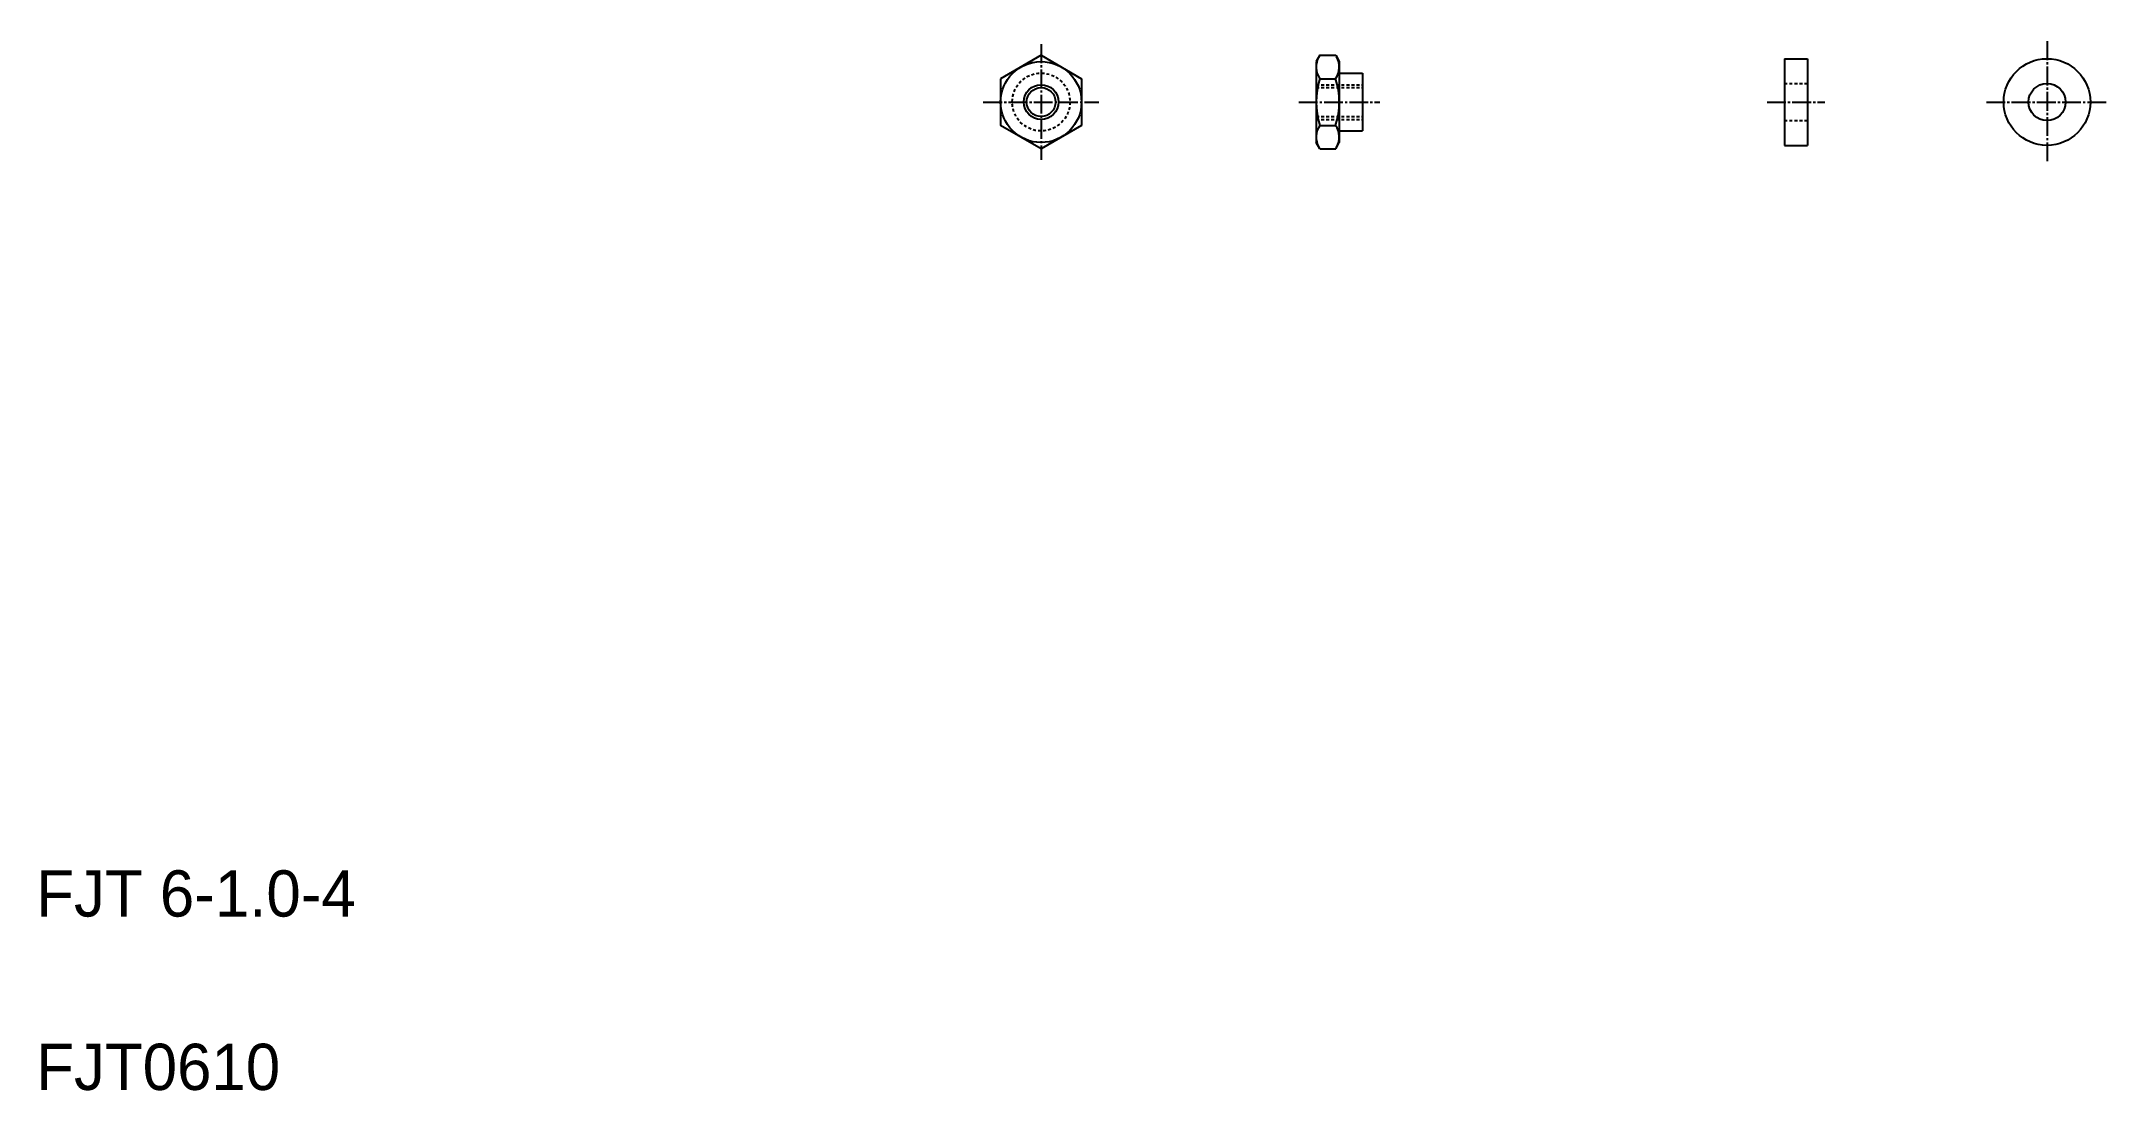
# Model space of a CAD drawing. Extents: x 21 to 378, y 20 to 201.
import ezdxf

# ---------------------------------------------------------------- set-up
doc = ezdxf.new("R2010")
doc.units = 0
doc.header["$LTSCALE"] = 0.25
doc.linetypes.add('CENTER', pattern=[17.5, 13, -1.5, 1.5, -1.5])
doc.linetypes.add('DASHED', pattern=[3.5, 2, -1.5])
doc.layers.get('0').update_dxf_attribs({"linetype": 'CONTINUOUS'})
doc.layers.add('CENTER', color=1, linetype='CENTER')

msp = doc.modelspace()

# ---------------------------------------------------------------- linework, layer by layer
for p, q in [((193.89, 198.99), (186.89, 194.95)), ((190.39, 196.97), (190.39, 196.97)), ((192.14, 197.98), (192.14, 197.98)), ((193.89, 198.99), (200.89, 194.95)), ((242.12, 198.99), (241.49, 197.91)), ((241.49, 197.91), (241.49, 183.91)), ((242.12, 198.99), (244.87, 198.99)), ((244.87, 198.99), (245.49, 197.91)), ((245.49, 197.91), (245.49, 183.91)), ((322.52, 198.41), (322.52, 183.41)), ((322.52, 198.41), (326.52, 198.41)), ((326.52, 198.41), (326.52, 183.41)), ((186.89, 194.95), (186.89, 186.87)), ((200.89, 194.95), (200.89, 186.87)), ((242.13, 194.95), (244.85, 194.95)), ((245.49, 195.91), (249.49, 195.91)), ((249.49, 195.91), (249.49, 185.91)), ((193.89, 182.82), (186.89, 186.87)), ((200.89, 186.87), (193.89, 182.82)), ((242.13, 186.87), (244.85, 186.87)), ((242.12, 182.82), (241.49, 183.91)), ((242.12, 182.82), (244.87, 182.82)), ((244.87, 182.82), (245.49, 183.91)), ((245.49, 185.91), (249.49, 185.91)), ((322.52, 183.41), (326.52, 183.41))]:
    msp.add_line(p, q)
at = {"color": 3, "linetype": 'DASHED'}
for p, q in [((241.49, 193.91), (249.49, 193.91)), ((241.49, 193.41), (249.49, 193.41)), ((322.52, 194.11), (326.52, 194.11)), ((241.49, 188.41), (249.49, 188.41)), ((241.49, 187.91), (249.49, 187.91)), ((322.52, 187.71), (326.52, 187.71))]:
    msp.add_line(p, q, dxfattribs=at)
for centre, radius in [((193.89, 190.91), 7), ((367.97, 190.91), 7.5), ((193.89, 190.91), 2.5), ((367.97, 190.91), 3.2)]:
    msp.add_circle(centre, radius)
msp.add_circle((193.89, 190.91), 5, dxfattribs=at)
at = {"color": 3}
msp.add_circle((193.89, 190.91), 3, dxfattribs=at)
for centre, radius, start, end in [((244.99, 196.97), 3.5, 150, 215.2644), ((241.99, 196.97), 3.5, 324.7356, 30), ((254.53, 190.91), 13.04, 161.9403, 198.0597), ((232.45, 190.91), 13.04, 341.9403, 18.0597), ((244.99, 184.85), 3.5, 144.7356, 210), ((241.99, 184.85), 3.5, 330, 35.2644)]:
    msp.add_arc(centre, radius, start, end)
at = {"layer": 'CENTER', "color": 1, "linetype": 'CENTER'}
for p, q in [((193.89, 200.91), (193.89, 180.91)), ((367.97, 201.41), (367.97, 180.41)), ((183.89, 190.91), (203.89, 190.91)), ((238.49, 190.91), (252.49, 190.91)), ((319.52, 190.91), (329.52, 190.91)), ((357.47, 190.91), (378.47, 190.91))]:
    msp.add_line(p, q, dxfattribs=at)

# ---------------------------------------------------------------- texts
for s, p in [('FJT 6-1.0-4', (20, 50)), ('FJT0610', (20, 20))]:
    msp.add_text(s, height=8).set_placement(p)

doc.saveas('drawing.dxf')
